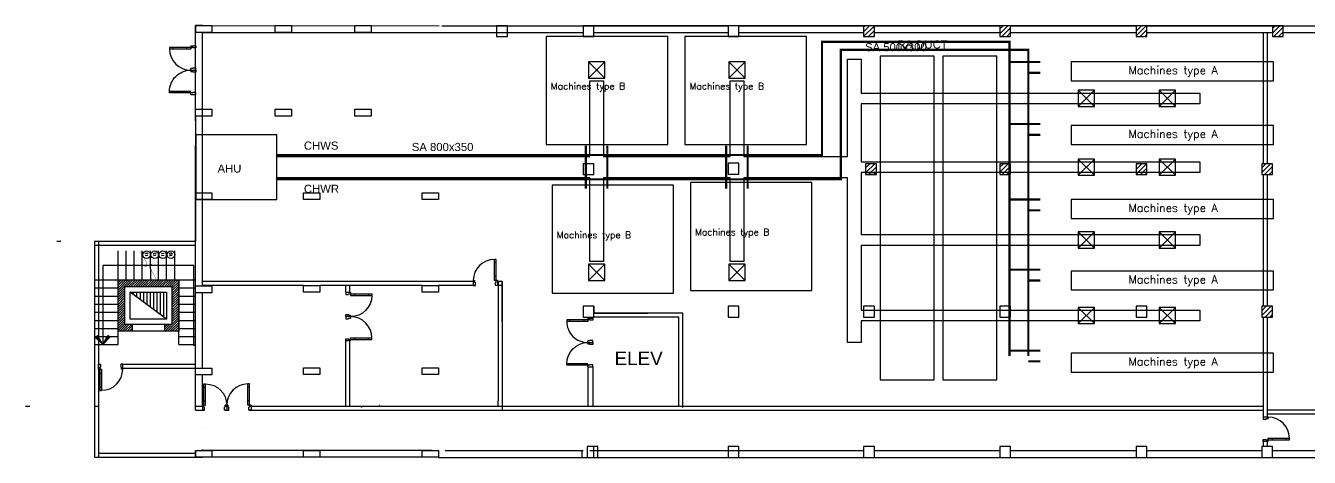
# Model space of a CAD drawing. Header units: metres. Extents: x 90.7 to 164.5, y 40.1 to 56.3.
# Drawn here: x 90.69 to 138.26, y 40.24 to 56.25 of the extents above; entities that cross this region are included whole.
import ezdxf
from ezdxf.enums import TextEntityAlignment as Align

# ---------------------------------------------------------------- set-up
doc = ezdxf.new("R2010")
doc.units = ezdxf.units.M
doc.header["$MEASUREMENT"] = 0
doc.linetypes.add('HIDDEN', pattern=[9.525, 6.35, -3.175])
for name, color, linetype in [('A- Hatch', 11, 'Continuous'), ('A-Col', 2, 'Continuous'), ('A-Elev', 45, 'Continuous'), ('A-RET-texts', 34, 'Continuous'), ('A-RET-thin', 8, 'Continuous'), ('A-STRS-IDEN', 8, 'Continuous'), ('A-SUP-texts', 140, 'Continuous'), ('A-SYMB', 3, 'Continuous'), ('A-wall', 5, 'Continuous'), ('col', 2, 'Continuous'), ('DETIALS', 1, 'Continuous'), ('Finished product', 2, 'Continuous'), ('FireEquipment', 1, 'Continuous'), ('M-AHU', 6, 'Continuous'), ('M-DIFUSER', 195, 'Continuous'), ('M-DUCT-SA', 5, 'Continuous'), ('mango', 3, 'Continuous'), ('P-CHW-TXT', 7, 'Continuous'), ('P-CHWR', 30, 'Continuous'), ('P-CHWS', 4, 'Continuous'), ('saap..joint', 230, 'Continuous'), ('txt', 3, 'Continuous')]:
    doc.layers.add(name, color=color, linetype=linetype)
doc.layers.add('A-Furn', color=21, linetype='Continuous', lineweight=35)
doc.styles.get("Standard").update_dxf_attribs({"font": 'arial.ttf'})
doc.styles.add('STEP-IDEN', font='romanc.shx', dxfattribs={"width": 0.85})
pattern_1 = [(45, (157.063856, -60.92772), (-0.044194174, 0.044194174), [])]
pattern_2 = [(270, (155.68886, 149.82228), (-0.125, -7e-14), [])]

# ---------------------------------------------------------------- blocks, each defined once
blk = doc.blocks.new('Bk-Stair_Dot')
at = {"const_width": 0.661}
blk.add_lwpolyline([(-0.33, 0, 1), (0.33, 0, 1)], format="xyb", close=True, dxfattribs=at)
blk = doc.blocks.new('Bk-Stair_Arrow')
h = blk.add_hatch(color=256)
h.paths.add_polyline_path([(-4.01, 2.32), (0, 0), (-3.16, 3.16)])
h.paths.add_polyline_path([(-4.01, -2.32), (-3.16, -3.16), (0, 0)])
for p, q in [((-3.16, 3.16), (-4.01, 2.32)), ((0, 0), (-4.01, 2.32)), ((0, 0), (-3.16, 3.16)), ((0, 0), (-4.01, -2.32)), ((-3.16, -3.16), (-4.01, -2.32)), ((0, 0), (-3.16, -3.16))]:
    blk.add_line(p, q)
blk = doc.blocks.new('Bk-Step_No')
blk.add_circle((0, 0), 1.35)
at = {"style": 'STEP-IDEN', "width": 0.85}
blk.add_attdef('23', text='', height=0.9, dxfattribs=at).set_placement((0.02, -0.43), align=Align.CENTER)
blk = doc.blocks.new('TREE')
at = {"layer": 'mango', "color": 3}
for p, q in [((-26, 11), (-26, 12)), ((-26, 12), (-25, 12)), ((-26, 12), (-25, 11)), ((-25, 9), (-26, 11)), ((-25, 12), (-23, 11)), ((-25, 11), (-23, 9)), ((-25, 10), (-24, 10)), ((-24, 7), (-25, 9)), ((-24, 10), (-24, 12)), ((-23, 9), (-24, 9)), ((-24, 6), (-24, 7)), ((-24, 7), (-23, 7)), ((-23, 4), (-24, 6)), ((-21, 6), (-24, 6)), ((-23, 11), (-22, 10)), ((-23, 11), (-23, 9)), ((-23, 7), (-21, 10)), ((-23, 9), (-23, 7)), ((-23, 7), (-21, 6)), ((-22, 2), (-23, 4)), ((-23, 3), (-19, 4)), ((-22, 10), (-21, 10)), ((-17, 3), (-22, 1)), ((-21, 1), (-22, 2)), ((-21, 10), (-19, 10)), ((-20, 10), (-21, 6)), ((-21, 6), (-20, 5)), ((-20, -1), (-21, 1)), ((-20, 5), (-19, 4)), ((-20, -1), (-15, 2)), ((-19, 10), (-18, 9)), ((-19, 4), (-18, 9)), ((-19, 4), (-17, 3)), ((-18, 9), (-17, 8)), ((-17, 8), (-15, 7)), ((-16, 8), (-17, 3)), ((-17, 3), (-16, 3)), ((-14, 2), (-17, -2)), ((-16, 3), (-14, 2)), ((-15, 7), (-14, 6)), ((-15, 2), (-15, 6)), ((-14, 6), (-12, 5)), ((-13, 5), (-14, 2)), ((-14, 2), (-12, 2)), ((-14, -2), (-12, 2)), ((-12, 5), (-11, 5)), ((-12, 2), (-12, 5)), ((-12, 2), (-10, 2)), ((-11, 5), (-9, 4)), ((-10, 2), (-11, -1)), ((-10, 4), (-10, 2)), ((-10, 2), (-8, 1)), ((-9, 4), (-8, 3)), ((-9, 1), (-9, 4)), ((-9, -1), (-9, 1)), ((-8, 3), (-7, 2)), ((-8, 2), (-7, 1)), ((-8, 1), (-7, 1)), ((-7, 1), (-8, 0)), ((-7, 2), (-6, 1)), ((-7, 1), (-5, 0)), ((-6, 0), (-6, 2)), ((-6, 1), (-5, 1)), ((-6, 0), (-6, 0)), ((-5, 8), (-4, 10)), ((-1, 4), (-5, 9)), ((-4, 6), (-5, 8)), ((-5, 1), (-3, 1)), ((-5, 1), (-5, 0)), ((-5, 0), (-3, 0)), ((-5, 0), (-5, 0)), ((-4, 15), (-3, 17)), ((0, 10), (-4, 15)), ((-4, 13), (-4, 15)), ((-4, 11), (-4, 13)), ((0, 6), (-4, 12)), ((-4, 10), (-4, 11)), ((-4, 5), (-4, 6)), ((-1, 1), (-4, 5)), ((-4, 3), (-4, 5)), ((-3, 1), (-4, 3)), ((-4, 1), (-4, 0)), ((-4, 0), (-4, -1)), ((-3, 17), (-2, 19)), ((1, 13), (-3, 18)), ((-2, 0), (-3, 1)), ((-3, 1), (-2, 0)), ((-3, 0), (-2, -1)), ((-3, 0), (-3, 0)), ((-2, 19), (0, 19)), ((1, 16), (-1, 19)), ((-1, 3), (6, 8)), ((-1, 5), (0, 6)), ((-1, 3), (-1, 5)), ((-1, 1), (5, 5)), ((-1, -2), (-1, 3)), ((-1, -1), (1, 0)), ((0, 19), (1, 21)), ((0, 11), (1, 14)), ((0, 10), (7, 14)), ((0, 9), (0, 11)), ((0, 6), (6, 11)), ((0, 8), (0, 9)), ((0, 6), (0, 8)), ((1, 2), (0, -1)), ((1, 21), (2, 22)), ((3, 18), (1, 21)), ((1, 17), (3, 19)), ((1, 16), (7, 18)), ((1, 15), (1, 17)), ((1, 13), (7, 16)), ((1, 14), (1, 15)), ((3, 2), (1, 2)), ((1, -1), (2, 2)), ((1, 0), (1, 0)), ((2, 22), (5, 22)), ((2, -1), (5, 1)), ((3, 22), (4, 20)), ((3, 19), (5, 21)), ((8, 18), (3, 18)), ((4, 4), (3, 2)), ((3, 3), (3, 0)), ((4, 20), (8, 19)), ((5, 5), (4, 4)), ((5, 22), (6, 23)), ((5, 22), (5, 21)), ((5, 21), (7, 21)), ((5, 21), (8, 20)), ((5, 6), (7, 7)), ((6, 6), (5, 5)), ((5, 4), (5, 1)), ((5, 1), (6, 1)), ((5, 1), (8, -2)), ((6, 23), (7, 23)), ((7, 12), (6, 10)), ((6, 10), (6, 8)), ((6, 8), (6, 6)), ((6, 7), (6, 2)), ((6, 1), (7, 2)), ((6, 2), (10, -1)), ((7, 23), (9, 23)), ((7, 21), (7, 23)), ((7, 21), (8, 22)), ((10, 21), (7, 21)), ((8, 20), (7, 18)), ((7, 18), (7, 16)), ((7, 16), (7, 14)), ((7, 14), (7, 13)), ((7, 13), (7, 12)), ((7, 7), (8, 8)), ((7, 2), (9, 3)), ((8, 23), (9, 22)), ((8, 22), (9, 22)), ((10, 21), (8, 20)), ((8, 8), (10, 8)), ((8, 8), (8, 3)), ((8, 3), (12, 0)), ((9, 23), (10, 24)), ((9, 22), (11, 23)), ((9, 22), (10, 21)), ((9, 3), (10, 4)), ((10, 24), (11, 23)), ((11, 22), (10, 21)), ((10, 8), (12, 9)), ((10, 8), (11, 4)), ((10, 4), (13, 5)), ((11, 23), (11, 22)), ((11, 23), (11, 23)), ((11, 4), (14, 1)), ((13, 1), (11, 0)), ((12, 9), (14, 9)), ((12, 9), (13, 5)), ((12, 5), (15, 6)), ((13, 5), (16, 2)), ((14, 1), (13, 1)), ((14, 9), (15, 10)), ((14, 10), (15, 6)), ((15, 2), (14, 1)), ((15, 10), (16, 10)), ((15, 6), (16, 6)), ((15, 6), (18, 3)), ((17, 2), (15, 2)), ((16, 10), (18, 10)), ((17, 7), (16, 10)), ((16, 6), (17, 7)), ((17, 7), (20, 8)), ((19, 5), (17, 7)), ((18, 3), (17, 2)), ((18, 10), (20, 10)), ((18, 10), (18, 8)), ((18, 8), (20, 7)), ((19, 6), (18, 4)), ((18, 4), (18, 3)), ((20, 7), (19, 6)), ((20, 10), (22, 11)), ((20, 8), (20, 10)), ((21, 9), (20, 7)), ((20, 8), (21, 9)), ((21, 8), (20, 8)), ((21, 9), (22, 11)), ((21, 11), (21, 9)), ((23, 10), (21, 9)), ((21, 9), (22, 9)), ((22, 11), (24, 11)), ((22, 11), (23, 11)), ((24, 11), (23, 10)), ((-28, -12), (-29, -13)), ((-29, -13), (-27, -14)), ((-28, -13), (-29, -13)), ((-27, -11), (-28, -12)), ((-26, -12), (-28, -13)), ((-25, -9), (-27, -11)), ((-27, -12), (-26, -12)), ((-26, -12), (-27, -14)), ((-27, -14), (-25, -14)), ((-24, -11), (-26, -10)), ((-25, -11), (-26, -12)), ((-24, -8), (-25, -9)), ((-25, -9), (-23, -10)), ((-21, -10), (-25, -11)), ((-25, -13), (-24, -11)), ((-25, -14), (-23, -14)), ((-23, -7), (-24, -8)), ((-21, -6), (-23, -7)), ((-21, -10), (-23, -8)), ((-23, -10), (-23, -13)), ((-23, -14), (-22, -13)), ((-22, -13), (-19, -13)), ((-20, -6), (-21, -6)), ((-21, -6), (-18, -8)), ((-20, -9), (-21, -10)), ((-21, -13), (-21, -10)), ((-18, -2), (-20, -1)), ((-18, -5), (-20, -6)), ((-18, -8), (-20, -9)), ((-16, -7), (-19, -5)), ((-19, -13), (-17, -13)), ((-18, -24), (-19, -25)), ((-19, -25), (-17, -26)), ((-18, -25), (-19, -26)), ((-17, -2), (-18, -2)), ((-17, -4), (-18, -5)), ((-17, -7), (-18, -8)), ((-18, -8), (-18, -13)), ((-16, -23), (-18, -24)), ((-17, -24), (-18, -25)), ((-17, -24), (-18, -24)), ((-14, -2), (-17, -2)), ((-16, -3), (-17, -4)), ((-17, -4), (-14, -7)), ((-16, -7), (-17, -7)), ((-17, -13), (-14, -12)), ((-16, -23), (-17, -24)), ((-17, -23), (-15, -23)), ((-17, -26), (-14, -24)), ((-17, -24), (-17, -26)), ((-14, -2), (-16, -3)), ((-16, -13), (-16, -7)), ((-14, -7), (-16, -7)), ((-13, -21), (-16, -23)), ((-15, -22), (-16, -23)), ((-14, -22), (-16, -22)), ((-11, -6), (-15, -2)), ((-14, -19), (-15, -20)), ((-15, -20), (-15, -22)), ((-15, -21), (-13, -21)), ((-15, -23), (-15, -25)), ((-13, -1), (-14, -2)), ((-12, -6), (-14, -7)), ((-14, -7), (-14, -13)), ((-14, -12), (-13, -12)), ((-13, -18), (-14, -19)), ((-14, -19), (-12, -19)), ((-14, -24), (-14, -22)), ((-14, -24), (-12, -24)), ((-12, -1), (-13, -1)), ((-13, -1), (-8, -5)), ((-13, -12), (-11, -11)), ((-12, -15), (-13, -16)), ((-13, -16), (-8, -15)), ((-13, -16), (-13, -18)), ((-13, -17), (-10, -17)), ((-12, -20), (-13, -21)), ((-13, -21), (-12, -24)), ((-10, -1), (-12, -1)), ((-12, -12), (-11, -6)), ((-11, -6), (-12, -6)), ((-11, -11), (-12, -13)), ((-12, -13), (-12, -15)), ((-12, -13), (-7, -13)), ((-11, -18), (-12, -20)), ((-12, -19), (-10, -22)), ((-12, -24), (-11, -23)), ((-9, -5), (-11, -6)), ((-11, -11), (-10, -11)), ((-11, -12), (-5, -11)), ((-10, -17), (-11, -18)), ((-11, -23), (-9, -22)), ((-7, 0), (-10, -1)), ((-10, -11), (-8, -11)), ((-9, -16), (-10, -17)), ((-10, -17), (-9, -20)), ((-6, -4), (-9, 0)), ((-8, -5), (-9, -11)), ((-8, -5), (-9, -5)), ((-8, -15), (-9, -16)), ((-9, -22), (-8, -20)), ((-7, -4), (-8, -5)), ((-8, -11), (-6, -11)), ((-7, -13), (-8, -15)), ((-8, -15), (-7, -18)), ((-8, -20), (-7, -18)), ((-5, -1), (-7, 0)), ((-5, -4), (-7, -4)), ((-5, -12), (-7, -13)), ((-7, -13), (-5, -17)), ((-7, -18), (-6, -17)), ((-6, -10), (-6, -4)), ((-6, -11), (-5, -10)), ((-6, -17), (-3, -15)), ((-4, -1), (-5, -1)), ((-5, -1), (-3, -3)), ((-4, -3), (-5, -4)), ((-5, -10), (-4, -9)), ((-5, -10), (-5, -12)), ((-5, -11), (-3, -15)), ((-3, -1), (-4, -1)), ((-2, -3), (-4, -3)), ((-4, -9), (-3, -8)), ((-2, -11), (-4, -9)), ((-3, 0), (-3, -1)), ((-2, 0), (-3, -1)), ((-1, -1), (-3, -1)), ((-3, -3), (-3, -8)), ((-3, -8), (-2, -7)), ((-3, -14), (-2, -11)), ((-3, -15), (-3, -14)), ((-2, 0), (-1, -1)), ((-1, -2), (-2, -1)), ((-1, -2), (-2, -3)), ((-2, -7), (-1, -5)), ((-2, -13), (1, -8)), ((-1, -9), (-2, -8)), ((-2, -11), (-1, -10)), ((2, -11), (-2, -16)), ((-2, -12), (-2, -14)), ((-2, -14), (-2, -16)), ((-2, -16), (-1, -17)), ((-1, -1), (-1, -3)), ((-1, -3), (0, -1)), ((-1, -2), (-1, -3)), ((-1, -6), (-1, -2)), ((-1, -3), (0, -5)), ((-1, -4), (-1, -3)), ((-1, -5), (-1, -4)), ((-1, -6), (-1, -6)), ((0, -7), (-1, -6)), ((-1, -9), (0, -7)), ((-1, -10), (-1, -9)), ((-1, -18), (3, -14)), ((-1, -17), (-1, -20)), ((-1, -20), (0, -21)), ((0, -1), (1, 0)), ((0, -2), (1, -1)), ((0, -3), (0, -2)), ((2, -3), (0, -3)), ((0, -5), (0, -3)), ((0, -5), (1, -6)), ((0, -5), (0, -7)), ((5, -9), (0, -6)), ((0, -6), (0, -7)), ((0, -7), (1, -8)), ((4, -16), (0, -21)), ((0, -21), (1, -23)), ((1, -1), (2, -1)), ((4, -3), (1, -1)), ((1, -6), (1, -3)), ((1, -6), (3, -7)), ((1, -8), (1, -10)), ((1, -8), (7, -12)), ((1, -10), (2, -12)), ((1, -23), (5, -19)), ((1, -23), (2, -24)), ((3, -3), (2, -3)), ((9, -15), (2, -11)), ((2, -12), (3, -14)), ((2, -24), (3, -25)), ((3, 0), (6, -2)), ((4, -3), (3, -3)), ((4, -7), (3, -3)), ((3, -7), (5, -7)), ((3, -14), (3, -16)), ((3, -14), (9, -17)), ((3, -16), (4, -17)), ((3, -25), (5, -22)), ((3, -25), (5, -25)), ((8, -2), (4, -3)), ((4, -3), (5, -3)), ((8, -19), (4, -16)), ((4, -17), (5, -19)), ((7, -2), (5, -3)), ((5, -3), (6, -4)), ((5, -3), (6, -8)), ((5, -7), (6, -8)), ((5, -8), (5, -7)), ((5, -9), (5, -8)), ((7, -11), (5, -9)), ((5, -19), (5, -20)), ((5, -19), (8, -21)), ((5, -20), (5, -22)), ((5, -22), (6, -24)), ((5, -22), (8, -24)), ((6, -24), (5, -25)), ((5, -25), (6, -26)), ((6, -4), (8, -4)), ((6, -8), (8, -9)), ((6, -24), (6, -25)), ((8, -25), (6, -24)), ((6, -25), (7, -27)), ((6, -26), (6, -28)), ((6, -28), (7, -26)), ((6, -28), (6, -29)), ((6, -29), (7, -31)), ((7, -4), (9, -1)), ((8, -9), (7, -4)), ((9, -14), (7, -11)), ((7, -27), (8, -25)), ((7, -26), (7, -27)), ((7, -28), (7, -27)), ((7, -27), (7, -28)), ((7, -30), (7, -28)), ((7, -28), (7, -30)), ((7, -31), (7, -30)), ((10, -1), (8, -2)), ((8, -4), (9, -5)), ((8, -9), (9, -9)), ((8, -20), (9, -18)), ((8, -22), (8, -20)), ((8, -24), (8, -22)), ((8, -25), (8, -24)), ((12, -1), (9, -5)), ((9, -5), (10, -9)), ((9, -5), (11, -5)), ((9, -9), (13, -9)), ((9, -15), (9, -14)), ((9, -16), (9, -15)), ((9, -18), (9, -16)), ((11, 0), (10, -1)), ((13, -1), (11, -1)), ((11, -5), (13, -5)), ((12, -5), (14, -2)), ((13, -9), (12, -5)), ((14, -2), (13, -1)), ((13, -5), (14, -6)), ((13, -9), (15, -9)), ((15, -2), (14, -2)), ((16, -3), (14, -6)), ((14, -6), (15, -9)), ((14, -6), (17, -6)), ((17, -3), (15, -2)), ((15, -9), (18, -10)), ((16, -6), (18, -4)), ((17, -9), (16, -6)), ((18, -4), (17, -3)), ((17, -6), (20, -7)), ((20, -4), (18, -4)), ((20, -4), (18, -7)), ((18, -7), (20, -10)), ((18, -10), (20, -10)), ((23, -4), (20, -4)), ((20, -7), (22, -4)), ((21, -9), (20, -7)), ((20, -7), (23, -7)), ((20, -10), (21, -9)), ((21, -9), (23, -9)), ((24, -5), (22, -7)), ((22, -7), (23, -9)), ((25, -5), (23, -4)), ((23, -7), (24, -7)), ((23, -9), (24, -9)), ((24, -7), (25, -5)), ((24, -7), (25, -7)), ((24, -8), (24, -7)), ((24, -9), (25, -8)), ((26, -6), (25, -5)), ((25, -7), (26, -7)), ((25, -8), (27, -8)), ((27, -8), (26, -6))]:
    blk.add_line(p, q, dxfattribs=at)
blk = doc.blocks.new('u')
at = {"layer": 'col'}
for p, q in [((931.917, 210.064), (932.517, 210.064)), ((931.917, 209.814), (931.917, 210.064)), ((932.517, 209.814), (931.917, 209.814)), ((932.517, 210.064), (932.517, 209.814))]:
    blk.add_line(p, q, dxfattribs=at)
blk = doc.blocks.new('h')
for p, q in [((837.287, 201.764), (837.287, 202.55)), ((837.346, 202.55), (837.287, 202.55)), ((837.346, 202.429), (837.287, 202.429)), ((837.346, 201.764), (837.346, 202.55)), ((836.502, 201.764), (836.502, 201.58)), ((836.502, 201.764), (836.56, 201.764)), ((836.56, 201.688), (836.56, 201.764)), ((837.346, 201.918), (837.287, 201.918)), ((837.346, 201.764), (837.287, 201.764)), ((837.346, 201.688), (837.346, 201.764)), ((837.404, 201.764), (837.346, 201.764)), ((837.404, 201.764), (837.404, 201.58)), ((836.502, 201.58), (836.579, 201.58)), ((836.56, 201.688), (836.579, 201.688)), ((836.579, 201.58), (836.579, 201.688)), ((837.327, 201.58), (837.327, 201.688)), ((837.346, 201.688), (837.327, 201.688)), ((837.404, 201.58), (837.327, 201.58))]:
    blk.add_line(p, q)
blk.add_arc((837.287, 201.764), 0.785, 90, 180)
blk = doc.blocks.new('jl')
at = {"xscale": -1}
blk.add_blockref('h', (1673.004, 0), dxfattribs=at)
blk.add_blockref('h', (0, 0))
blk = doc.blocks.new('machine1')
at = {"layer": 'DETIALS'}
for p, q in [((809.609, 214.88), (808.909, 214.88)), ((808.909, 214.88), (808.909, 207.38)), ((809.609, 207.38), (809.609, 214.88)), ((808.909, 207.38), (809.609, 207.38))]:
    blk.add_line(p, q, dxfattribs=at)
blk = doc.blocks.new('machine2')
at = {"layer": 'DETIALS'}
for p, q in [((751.93, 188.453), (747.93, 188.453)), ((747.93, 188.453), (747.93, 183.953)), ((751.93, 183.953), (751.93, 188.453)), ((747.93, 183.953), (751.93, 183.953))]:
    blk.add_line(p, q, dxfattribs=at)

msp = doc.modelspace()

# ---------------------------------------------------------------- hatches: boundary and pattern name
at = {"layer": 'A- Hatch'}
h = msp.add_hatch(dxfattribs=at)
h.set_pattern_fill('ANSI31', color=256, scale=0.5, angle=-6.5806, style=0)
h.set_pattern_definition(pattern_1)
h.paths.add_polyline_path([(96.362, 46.822), (94.112, 46.822), (94.112, 44.922), (94.637, 44.922), (94.637, 45.172), (94.362, 45.172), (94.362, 46.572), (96.112, 46.572), (96.112, 45.172), (95.837, 45.172), (95.837, 44.922), (96.362, 44.922)])
h = msp.add_hatch(dxfattribs=at)
h.set_pattern_fill('ANSI31', color=256, scale=0.5, angle=-6.5806, style=0)
h.set_pattern_definition(pattern_1)
h.paths.add_polyline_path([(96.362, 46.822), (94.112, 46.822), (94.112, 44.922), (94.637, 44.922), (94.637, 45.172), (94.362, 45.172), (94.362, 46.572), (96.112, 46.572), (96.112, 45.172), (95.837, 45.172), (95.837, 44.922), (96.362, 44.922)])
at = {"layer": 'A-Elev'}
h = msp.add_hatch(dxfattribs=at)
h.set_pattern_fill('ANSI31', color=256, angle=38.4194, style=0)
h.set_pattern_definition(pattern_2)
h.paths.add_polyline_path([(95.912, 45.372), (94.562, 46.372), (95.912, 46.372)])
h = msp.add_hatch(dxfattribs=at)
h.set_pattern_fill('ANSI31', color=256, angle=38.4194, style=0)
h.set_pattern_definition(pattern_2)
h.paths.add_polyline_path([(95.912, 45.372), (94.562, 46.372), (95.912, 46.372)])
at = {"layer": 'A-wall'}
h = msp.add_hatch(dxfattribs=at)
h.set_pattern_fill('ANSI31', color=6)
h.set_pattern_definition([(45, (12340.24135, -5802.48976), (-0.0883883476, 0.0883883476), [])])
h.paths.add_polyline_path([(122.145, 56.244), (121.745, 56.244), (121.745, 55.844), (122.145, 55.844)])
h.paths.add_polyline_path([(127.195, 56.244), (126.795, 56.244), (126.795, 56.178), (126.797, 56.178), (126.797, 55.994), (126.795, 55.844), (127.195, 55.844)])
h.paths.add_polyline_path([(132.245, 56.244), (131.845, 56.244), (131.845, 55.844), (132.245, 55.844)])
h.paths.add_polyline_path([(137.295, 56.244), (136.895, 56.244), (136.895, 55.844), (137.295, 55.844)])
h.paths.add_polyline_path([(142.5, 56.244), (142.1, 56.244), (142.1, 55.844), (142.5, 55.844), (142.5, 55.994)])
h.paths.add_polyline_path([(147.395, 56.244), (146.995, 56.244), (146.995, 55.844), (147.395, 55.844)])
h.paths.add_polyline_path([(152.25, 56.244), (151.85, 56.244), (151.85, 55.844), (152.25, 55.844)])
h.paths.add_polyline_path([(152.25, 51.129), (151.85, 51.129), (151.85, 50.729), (152.25, 50.729)])
h.paths.add_polyline_path([(147.395, 51.129), (146.995, 51.129), (146.995, 50.729), (147.395, 50.729)])
h.paths.add_polyline_path([(142.5, 51.129), (142.1, 51.129), (142.1, 50.729), (142.5, 50.729)])
h.paths.add_polyline_path([(136.902, 51.129), (136.502, 51.129), (136.502, 50.729), (136.902, 50.729)])
h.paths.add_polyline_path([(132.245, 51.129), (131.845, 51.129), (131.845, 50.729), (132.245, 50.729)])
h.paths.add_polyline_path([(136.902, 45.844), (136.502, 45.844), (136.502, 45.444), (136.902, 45.444)])
h.paths.add_polyline_path([(142.5, 45.844), (142.1, 45.844), (142.1, 45.444), (142.5, 45.444)])
h.paths.add_polyline_path([(147.395, 45.844), (146.995, 45.844), (146.995, 45.444), (147.395, 45.444)])
h.paths.add_polyline_path([(152.25, 45.844), (151.85, 45.844), (151.85, 45.444), (152.25, 45.444)])
h.paths.add_polyline_path([(152.25, 40.644), (151.85, 40.644), (151.85, 40.244), (152.25, 40.244)])
h.paths.add_polyline_path([(147.03, 40.644), (146.63, 40.644), (146.63, 40.244), (147.03, 40.244)])
h.paths.add_polyline_path([(142.5, 40.644), (142.1, 40.644), (142.1, 40.244), (142.5, 40.244)])
h.paths.add_polyline_path([(122.22, 51.129), (121.82, 51.129), (121.82, 50.729), (122.22, 50.729)])
h.paths.add_polyline_path([(127.195, 51.129), (126.795, 51.129), (126.795, 50.729), (127.195, 50.729)])

# ---------------------------------------------------------------- linework, layer by layer
at = {"layer": 'A-Col'}
for p, q in [((94.637, 45.172), (94.637, 44.922)), ((94.637, 45.172), (94.637, 44.922)), ((95.837, 45.172), (95.837, 44.922)), ((95.837, 45.172), (95.837, 44.922))]:
    msp.add_line(p, q, dxfattribs=at)
for points in [[(108.145, 55.844), (108.545, 55.844), (108.545, 56.244), (108.145, 56.244)], [(111.35, 55.844), (111.75, 55.844), (111.75, 56.244), (111.35, 56.244)], [(111.35, 55.844), (111.75, 55.844), (111.75, 56.244), (111.35, 56.244)], [(116.72, 55.844), (117.12, 55.844), (117.12, 56.244), (116.72, 56.244)], [(116.72, 55.844), (117.12, 55.844), (117.12, 56.244), (116.72, 56.244)], [(121.745, 55.844), (122.145, 55.844), (122.145, 56.244), (121.745, 56.244)], [(121.745, 55.844), (122.145, 55.844), (122.145, 56.244), (121.745, 56.244)], [(126.795, 55.844), (127.195, 55.844), (127.195, 56.244), (126.795, 56.244)], [(126.795, 55.844), (127.195, 55.844), (127.195, 56.244), (126.795, 56.244)], [(131.845, 55.844), (132.245, 55.844), (132.245, 56.244), (131.845, 56.244)], [(131.845, 55.844), (132.245, 55.844), (132.245, 56.244), (131.845, 56.244)], [(136.895, 55.844), (137.295, 55.844), (137.295, 56.244), (136.895, 56.244)], [(136.895, 55.844), (137.295, 55.844), (137.295, 56.244), (136.895, 56.244)], [(111.35, 50.729), (111.75, 50.729), (111.75, 51.129), (111.35, 51.129)], [(111.35, 50.729), (111.75, 50.729), (111.75, 51.129), (111.35, 51.129)], [(111.35, 50.729), (111.75, 50.729), (111.75, 51.129), (111.35, 51.129)], [(116.72, 50.744), (117.12, 50.744), (117.12, 51.144), (116.72, 51.144)], [(121.82, 50.729), (122.22, 50.729), (122.22, 51.129), (121.82, 51.129)], [(126.795, 50.729), (127.195, 50.729), (127.195, 51.129), (126.795, 51.129)], [(126.795, 50.729), (127.195, 50.729), (127.195, 51.129), (126.795, 51.129)], [(126.795, 50.729), (127.195, 50.729), (127.195, 51.129), (126.795, 51.129)], [(131.845, 50.729), (132.245, 50.729), (132.245, 51.129), (131.845, 51.129)], [(131.845, 50.729), (132.245, 50.729), (132.245, 51.129), (131.845, 51.129)], [(136.502, 50.729), (136.902, 50.729), (136.902, 51.129), (136.502, 51.129)], [(136.502, 50.729), (136.902, 50.729), (136.902, 51.129), (136.502, 51.129)], [(96.362, 44.922), (94.112, 44.922), (94.112, 46.822), (96.362, 46.822)], [(96.362, 44.922), (94.112, 44.922), (94.112, 46.822), (96.362, 46.822)], [(96.112, 45.172), (94.362, 45.172), (94.362, 46.572), (96.112, 46.572)], [(96.112, 45.172), (94.362, 45.172), (94.362, 46.572), (96.112, 46.572)], [(111.35, 45.444), (111.75, 45.444), (111.75, 45.844), (111.35, 45.844)], [(111.35, 45.444), (111.75, 45.444), (111.75, 45.844), (111.35, 45.844)], [(116.72, 45.444), (117.12, 45.444), (117.12, 45.844), (116.72, 45.844)], [(116.72, 45.444), (117.12, 45.444), (117.12, 45.844), (116.72, 45.844)], [(121.745, 45.444), (122.145, 45.444), (122.145, 45.844), (121.745, 45.844)], [(121.745, 45.444), (122.145, 45.444), (122.145, 45.844), (121.745, 45.844)], [(126.795, 45.444), (127.195, 45.444), (127.195, 45.844), (126.795, 45.844)], [(126.795, 45.444), (127.195, 45.444), (127.195, 45.844), (126.795, 45.844)], [(131.845, 45.444), (132.245, 45.444), (132.245, 45.844), (131.845, 45.844)], [(131.845, 45.444), (132.245, 45.444), (132.245, 45.844), (131.845, 45.844)], [(136.502, 45.444), (136.902, 45.444), (136.902, 45.844), (136.502, 45.844)], [(136.502, 45.444), (136.902, 45.444), (136.902, 45.844), (136.502, 45.844)], [(111.5, 40.244), (111.9, 40.244), (111.9, 40.644), (111.5, 40.644)], [(116.72, 40.244), (117.12, 40.244), (117.12, 40.644), (116.72, 40.644)], [(121.745, 40.244), (122.145, 40.244), (122.145, 40.644), (121.745, 40.644)], [(121.745, 40.244), (122.145, 40.244), (122.145, 40.644), (121.745, 40.644)], [(126.795, 40.244), (127.195, 40.244), (127.195, 40.644), (126.795, 40.644)], [(126.795, 40.244), (127.195, 40.244), (127.195, 40.644), (126.795, 40.644)], [(131.845, 40.244), (132.245, 40.244), (132.245, 40.644), (131.845, 40.644)], [(131.845, 40.244), (132.245, 40.244), (132.245, 40.644), (131.845, 40.644)], [(136.502, 40.244), (136.902, 40.244), (136.902, 40.644), (136.502, 40.644)], [(136.502, 40.244), (136.902, 40.244), (136.902, 40.644), (136.502, 40.644)]]:
    msp.add_lwpolyline(points, close=True, dxfattribs=at)
at = {"layer": 'A-Elev'}
for p, q in [((100.539, 52.897), (100.339, 52.897)), ((95.312, 47.237), (95.312, 47.897)), ((95.312, 47.237), (95.312, 47.897)), ((95.612, 46.822), (95.612, 47.897)), ((95.612, 46.822), (95.612, 47.897)), ((95.912, 46.822), (95.912, 47.897)), ((95.912, 46.822), (95.912, 47.897)), ((96.212, 46.822), (96.212, 47.897)), ((96.212, 46.822), (96.212, 47.897)), ((94.112, 44.422), (94.112, 46.822)), ((94.112, 44.422), (94.112, 46.822)), ((96.362, 44.422), (96.362, 46.822)), ((96.362, 46.822), (96.989, 46.822)), ((96.362, 44.422), (96.362, 46.822)), ((96.362, 46.822), (96.989, 46.822)), ((95.912, 45.372), (94.562, 46.372)), ((95.912, 45.372), (94.562, 46.372)), ((96.362, 46.522), (96.989, 46.522)), ((96.362, 46.522), (96.989, 46.522)), ((96.362, 46.222), (96.989, 46.222)), ((96.362, 46.222), (96.989, 46.222)), ((96.362, 45.922), (96.989, 45.922)), ((96.362, 45.922), (96.989, 45.922)), ((96.362, 45.622), (96.989, 45.622)), ((96.362, 45.622), (96.989, 45.622)), ((96.362, 45.322), (96.989, 45.322)), ((96.362, 45.322), (96.989, 45.322)), ((96.362, 45.022), (96.989, 45.022)), ((96.362, 45.022), (96.989, 45.022)), ((96.362, 44.722), (96.989, 44.722)), ((96.362, 44.722), (96.989, 44.722)), ((96.362, 44.422), (96.989, 44.422)), ((96.362, 44.422), (96.989, 44.422))]:
    msp.add_line(p, q, dxfattribs=at)
at = {"layer": 'A-Elev', "linetype": 'HIDDEN', "ltscale": 0.25}
for p, q in [((94.112, 46.822), (94.112, 47.897)), ((94.112, 46.822), (94.112, 47.897)), ((94.412, 46.822), (94.412, 47.897)), ((94.412, 46.822), (94.412, 47.897)), ((94.712, 46.822), (94.712, 47.897)), ((94.712, 46.822), (94.712, 47.897)), ((95.012, 46.822), (95.012, 47.897)), ((95.012, 46.822), (95.012, 47.897)), ((95.312, 47.237), (95.312, 46.822)), ((95.312, 47.237), (95.312, 46.822)), ((93.235, 46.822), (95.362, 46.822)), ((93.235, 46.822), (95.362, 46.822)), ((93.235, 46.522), (94.112, 46.522)), ((93.235, 46.522), (94.112, 46.522)), ((93.235, 46.222), (94.112, 46.222)), ((93.235, 46.222), (94.112, 46.222)), ((93.235, 45.922), (94.112, 45.922)), ((93.235, 45.922), (94.112, 45.922)), ((93.235, 45.622), (94.112, 45.622)), ((93.235, 45.622), (94.112, 45.622)), ((93.235, 45.322), (94.112, 45.322)), ((93.235, 45.322), (94.112, 45.322)), ((93.235, 45.022), (94.112, 45.022)), ((93.235, 45.022), (94.112, 45.022)), ((93.235, 44.722), (94.112, 44.722)), ((93.235, 44.722), (94.112, 44.722)), ((93.235, 44.422), (94.112, 44.422)), ((93.235, 44.422), (94.112, 44.422))]:
    msp.add_line(p, q, dxfattribs=at)
at = {"layer": 'A-Elev'}
msp.add_lwpolyline([(95.912, 45.372), (94.562, 45.372), (94.562, 46.372), (95.912, 46.372)], close=True, dxfattribs=at)
msp.add_lwpolyline([(95.912, 45.372), (94.562, 45.372), (94.562, 46.372), (95.912, 46.372)], close=True, dxfattribs=at)
at = {"layer": 'A-Furn'}
msp.add_line((121.82, 50.729), (122.22, 50.729), dxfattribs=at)
at = {"layer": 'A-RET-thin', "color": 1}
for points in [[(122.361, 55.121), (122.361, 43.121), (124.361, 43.121), (124.361, 55.121)], [(124.683, 55.121), (124.683, 43.121), (126.683, 43.121), (126.683, 55.121)]]:
    msp.add_lwpolyline(points, close=True, dxfattribs=at)
at = {"layer": 'A-SYMB'}
for p, q in [((96.924, 47.36), (93.549, 47.36)), ((93.549, 47.36), (93.549, 44.422)), ((96.924, 47.36), (93.549, 47.36)), ((93.549, 47.36), (93.549, 44.422)), ((96.924, 44.406), (96.924, 47.36)), ((96.924, 44.406), (96.924, 47.36))]:
    msp.add_line(p, q, dxfattribs=at)
at = {"layer": 'A-SYMB', "const_width": 0.01}
msp.add_lwpolyline([(95.547, 46.822), (95.274, 47.304), (95.375, 47.416), (95.099, 47.303), (95.187, 47.45), (94.918, 47.897)], dxfattribs=at)
msp.add_lwpolyline([(95.547, 46.822), (95.274, 47.304), (95.375, 47.416), (95.099, 47.303), (95.187, 47.45), (94.918, 47.897)], dxfattribs=at)
at = {"layer": 'A-wall'}
for p, q in [((97.239, 56.247), (96.989, 56.247)), ((96.989, 56.247), (96.989, 55.997)), ((97.589, 56.247), (106.02, 56.244)), ((111.75, 56.244), (116.72, 56.244)), ((117.12, 56.244), (121.745, 56.244)), ((127.195, 56.244), (131.845, 56.244)), ((132.245, 56.244), (144.33, 56.244)), ((96.989, 52.718), (96.989, 55.997)), ((97.239, 52.897), (97.239, 55.997)), ((97.239, 55.997), (105.739, 55.997)), ((105.739, 55.994), (111.35, 55.994)), ((111.75, 55.994), (116.72, 55.994)), ((112.57, 55.994), (116.72, 55.994)), ((117.12, 55.994), (121.745, 55.994)), ((117.12, 55.994), (121.745, 55.994)), ((122.145, 55.994), (126.795, 55.994)), ((127.195, 55.994), (131.845, 55.994)), ((127.195, 55.994), (131.845, 55.994)), ((132.245, 55.994), (136.895, 55.994)), ((136.557, 55.971), (136.557, 51.129)), ((136.707, 55.971), (136.707, 51.129)), ((137.295, 55.994), (142.1, 55.994)), ((137.295, 55.994), (142.1, 55.994)), ((96.989, 52.897), (96.989, 52.718)), ((96.989, 52.868), (96.989, 48.247)), ((97.239, 48.02), (97.239, 53.147)), ((96.989, 47.981), (96.989, 51.819)), ((136.557, 50.729), (136.557, 45.844)), ((136.707, 50.729), (136.707, 45.844)), ((91.989, 48.247), (91.839, 48.247)), ((96.989, 48.247), (93.235, 48.247)), ((93.235, 48.247), (93.235, 40.247)), ((96.989, 48.097), (93.235, 48.097)), ((93.385, 48.247), (93.385, 40.397)), ((96.989, 41.997), (96.989, 48.097)), ((97.239, 46.597), (97.239, 48.013)), ((107.278, 46.763), (97.239, 46.763)), ((108.349, 46.763), (108.18, 46.763)), ((108.2, 46.763), (108.2, 42.344)), ((108.349, 46.763), (108.353, 42.147)), ((108.351, 45.293), (108.351, 46.763)), ((100.989, 46.613), (97.239, 46.613)), ((97.239, 43.547), (97.239, 46.347)), ((101.289, 46.614), (101.289, 46.613)), ((101.439, 46.614), (101.439, 46.613)), ((101.439, 46.364), (101.439, 46.361)), ((105.389, 46.613), (101.589, 46.613)), ((102.55, 46.361), (102.55, 46.613)), ((102.7, 46.361), (102.7, 46.613)), ((107.355, 46.613), (105.989, 46.613)), ((108.35, 46.613), (108.103, 46.613)), ((111.75, 45.844), (111.75, 45.594)), ((115.05, 45.594), (111.75, 45.594)), ((111.75, 45.594), (113.75, 45.594)), ((114.9, 45.444), (111.75, 45.444)), ((114.9, 42.147), (114.9, 45.444)), ((115.05, 42.093), (115.05, 45.594)), ((136.557, 45.444), (136.557, 41.66)), ((136.707, 45.444), (136.707, 41.678)), ((108.351, 45.143), (108.351, 44.654)), ((102.55, 42.147), (102.55, 44.634)), ((102.7, 42.147), (102.7, 44.616)), ((93.385, 43.697), (93.461, 43.697)), ((93.385, 43.547), (93.443, 43.547)), ((94.21, 43.697), (96.989, 43.697)), ((94.228, 43.547), (96.989, 43.547)), ((97.239, 42.147), (97.239, 43.297)), ((111.527, 43.597), (111.527, 42.147)), ((111.711, 43.597), (111.711, 42.147)), ((108.351, 42.966), (108.351, 41.993)), ((108.2, 42.147), (108.2, 42.344)), ((90.689, 42.147), (90.839, 42.147)), ((93.235, 42.147), (93.385, 42.147)), ((96.989, 42.147), (97.298, 42.147)), ((96.989, 41.997), (97.316, 41.997)), ((97.298, 42.147), (97.239, 42.147)), ((98.065, 41.997), (98.218, 41.997)), ((98.083, 42.147), (98.2, 42.147)), ((98.967, 41.997), (108.353, 41.997)), ((98.985, 42.147), (108.2, 42.147)), ((98.985, 42.147), (108.353, 42.147)), ((108.351, 41.993), (115.55, 41.997)), ((108.353, 42.147), (136.557, 42.147)), ((113.82, 41.997), (136.557, 41.997)), ((143.713, 41.997), (136.707, 41.997)), ((143.732, 41.847), (136.707, 41.847)), ((97.239, 41.32), (97.239, 41.325)), ((96.989, 40.497), (96.989, 40.247)), ((97.239, 40.497), (97.239, 40.537)), ((105.739, 40.497), (97.239, 40.497)), ((105.739, 40.497), (105.739, 40.496)), ((105.989, 40.496), (105.989, 40.244)), ((106.239, 40.494), (111.35, 40.494)), ((111.6, 40.494), (115.78, 40.494)), ((111.75, 40.494), (115.78, 40.494)), ((115.78, 40.494), (121.745, 40.494)), ((119.433, 40.494), (121.745, 40.494)), ((122.145, 40.494), (126.795, 40.494)), ((122.145, 40.494), (126.795, 40.494)), ((127.195, 40.494), (131.845, 40.494)), ((127.195, 40.494), (131.845, 40.494)), ((132.245, 40.494), (136.502, 40.494)), ((132.245, 40.494), (136.502, 40.494)), ((136.557, 40.911), (136.557, 40.644)), ((136.707, 40.892), (136.707, 40.644)), ((136.902, 40.494), (142.1, 40.494)), ((136.902, 40.494), (136.902, 40.494)), ((136.902, 40.244), (136.902, 40.494)), ((136.902, 40.494), (142.1, 40.494)), ((136.902, 40.494), (136.902, 40.494)), ((136.902, 40.244), (136.902, 40.494)), ((93.235, 40.357), (93.235, 40.247)), ((93.235, 40.247), (93.385, 40.247)), ((93.385, 40.397), (93.385, 40.247)), ((93.385, 40.397), (96.989, 40.397)), ((93.385, 40.247), (96.989, 40.247)), ((96.989, 40.247), (97.239, 40.247)), ((105.739, 40.247), (97.239, 40.247)), ((111.35, 40.244), (115.78, 40.244)), ((136.902, 40.244), (142.1, 40.244)), ((136.902, 40.244), (142.1, 40.244))]:
    msp.add_line(p, q, dxfattribs=at)
at = {"layer": 'A-wall', "color": 5}
for p, q in [((122.145, 56.244), (126.795, 56.244)), ((105.989, 40.244), (115.78, 40.244)), ((115.78, 40.244), (136.502, 40.244))]:
    msp.add_line(p, q, dxfattribs=at)
at = {"layer": 'Finished product', "color": 5}
for p, q in [((136.895, 56.244), (111.5, 56.244)), ((111.301, 40.244), (136.96, 40.244)), ((111.5, 40.244), (136.895, 40.244))]:
    msp.add_line(p, q, dxfattribs=at)
at = {"layer": 'Finished product'}
for p, q in [((111.301, 40.494), (111.301, 40.244)), ((111.5, 40.644), (111.5, 40.244))]:
    msp.add_line(p, q, dxfattribs=at)
at = {"layer": 'FireEquipment', "color": 5}
for p, q in [((111.741, 56.229), (106.114, 56.229)), ((105.989, 40.244), (111.75, 40.244))]:
    msp.add_line(p, q, dxfattribs=at)
at = {"layer": 'FireEquipment'}
for p, q in [((111.741, 40.414), (111.741, 40.644)), ((111.75, 40.244), (111.75, 40.644))]:
    msp.add_line(p, q, dxfattribs=at)
at = {"layer": 'M-AHU'}
msp.add_lwpolyline([(100, 49.8), (100, 52.2), (97, 52.2), (97, 49.8), (100, 49.8)], close=True, dxfattribs=at)
at = {"layer": 'M-DIFUSER'}
for p, q in [((111.55, 54.3), (112.15, 54.9)), ((111.55, 54.9), (112.15, 54.3)), ((116.75, 54.3), (117.35, 54.9)), ((116.75, 54.9), (117.35, 54.3)), ((129.7, 53.25), (130.3, 53.85)), ((129.7, 53.85), (130.3, 53.25)), ((132.7, 53.25), (133.3, 53.85)), ((132.7, 53.85), (133.3, 53.25)), ((129.7, 50.7), (130.3, 51.3)), ((129.7, 51.3), (130.3, 50.7)), ((132.7, 50.7), (133.3, 51.3)), ((132.7, 51.3), (133.3, 50.7)), ((129.7, 48), (130.3, 48.6)), ((129.7, 48.6), (130.3, 48)), ((132.7, 48), (133.3, 48.6)), ((132.7, 48.6), (133.3, 48)), ((111.55, 46.8), (112.15, 47.4)), ((111.55, 47.4), (112.15, 46.8)), ((116.75, 46.8), (117.35, 47.4)), ((116.75, 47.4), (117.35, 46.8)), ((129.7, 45.2), (130.3, 45.8)), ((129.7, 45.8), (130.3, 45.2)), ((132.7, 45.2), (133.3, 45.8)), ((132.7, 45.8), (133.3, 45.2))]:
    msp.add_line(p, q, dxfattribs=at)
for points in [[(111.55, 54.3), (112.15, 54.3), (112.15, 54.9), (111.55, 54.9)], [(116.75, 54.3), (117.35, 54.3), (117.35, 54.9), (116.75, 54.9)], [(129.7, 53.25), (130.3, 53.25), (130.3, 53.85), (129.7, 53.85)], [(132.7, 53.25), (133.3, 53.25), (133.3, 53.85), (132.7, 53.85)], [(129.7, 50.7), (130.3, 50.7), (130.3, 51.3), (129.7, 51.3)], [(132.7, 50.7), (133.3, 50.7), (133.3, 51.3), (132.7, 51.3)], [(129.7, 48), (130.3, 48), (130.3, 48.6), (129.7, 48.6)], [(132.7, 48), (133.3, 48), (133.3, 48.6), (132.7, 48.6)], [(111.55, 46.8), (112.15, 46.8), (112.15, 47.4), (111.55, 47.4)], [(116.75, 46.8), (117.35, 46.8), (117.35, 47.4), (116.75, 47.4)], [(129.7, 45.2), (130.3, 45.2), (130.3, 45.8), (129.7, 45.8)], [(132.7, 45.2), (133.3, 45.2), (133.3, 45.8), (132.7, 45.8)]]:
    msp.add_lwpolyline(points, close=True, dxfattribs=at)
at = {"layer": 'M-DUCT-SA'}
msp.add_lwpolyline([(134.2, 45.3), (121.65, 45.3), (121.65, 44.5), (121.15, 44.5), (121.15, 50.6), (117.3, 50.6), (117.3, 47.5), (116.8, 47.5), (116.8, 50.6), (112.1, 50.6), (112.1, 47.5), (111.6, 47.5), (111.6, 50.6), (100, 50.6), (100, 51.4), (111.6, 51.4), (111.6, 54.2), (112.1, 54.2), (112.1, 51.4), (116.8, 51.4), (116.8, 54.2), (117.3, 54.2), (117.3, 51.4), (121.15, 51.4), (121.15, 55), (121.65, 55), (121.65, 53.75), (134.2, 53.75), (134.2, 53.35), (121.65, 53.35), (121.65, 51.4), (121.65, 51.2), (134.2, 51.2), (134.2, 50.8), (121.65, 50.8), (121.65, 50.6), (121.65, 48.5), (134.2, 48.5), (134.2, 48.1), (121.65, 48.1), (121.65, 45.7), (134.2, 45.7), (134.2, 45.3)], close=True, dxfattribs=at)
at = {"layer": 'P-CHWR', "const_width": 0.08}
for points in [[(100, 50.55), (120.9, 50.55), (120.9, 55.35), (127.85, 55.35), (127.85, 44)], [(127.85, 54.5), (128.3, 54.5)], [(127.85, 52.2), (128.3, 52.2)], [(112.25, 50.55), (112.25, 51.8)], [(117.45, 50.55), (117.45, 51.8)], [(112.25, 50.55), (112.25, 50.2)], [(117.45, 50.55), (117.45, 50.2)], [(127.85, 49.4), (128.3, 49.4)], [(127.85, 46.8), (128.3, 46.8)], [(127.85, 43.8), (128.3, 43.8)]]:
    msp.add_lwpolyline(points, dxfattribs=at)
at = {"layer": 'P-CHWS', "const_width": 0.08}
for points in [[(100, 51.45), (120.2, 51.45), (120.2, 55.65), (127.15, 55.65), (127.15, 44)], [(127.15, 54.9), (128.3, 54.9)], [(127.15, 52.6), (128.3, 52.6)], [(111.45, 51.45), (111.45, 51.8)], [(111.45, 51.45), (111.45, 50.2)], [(116.65, 51.45), (116.65, 51.8)], [(116.65, 51.45), (116.65, 50.2)], [(127.15, 49.8), (128.3, 49.8)], [(127.15, 47.2), (128.3, 47.2)], [(127.15, 44.2), (128.3, 44.2)]]:
    msp.add_lwpolyline(points, dxfattribs=at)
at = {"layer": 'saap..joint'}
for points in [[(103.812, 42.161), (103.803, 42.161), (103.803, 42.145), (103.812, 42.145)], [(103.811, 42.161), (103.803, 42.161), (103.803, 42.146), (103.811, 42.146)]]:
    msp.add_lwpolyline(points, close=True, dxfattribs=at)
msp.add_point((103.13, 42.118), dxfattribs=at)

# ---------------------------------------------------------------- block references
for name, p, rotation in [('jl', (298.57, -781.907), 89.99999999999996), ('jl', (-99.03, 881.961), 270), ('jl', (313.291, -792.003), 89.99999999999999), ('h', (930.789, 245.277), 180), ('h', (-65.023, 878.238), 270)]:
    msp.add_blockref(name, p, dxfattribs=dict(rotation=rotation))
for name, p in [('h', (-729.224, -154.967)), ('jl', (-738.361, -159.584))]:
    msp.add_blockref(name, p)
at = {"layer": 'A-STRS-IDEN', "xscale": 0.103703703763758, "yscale": 0.103703703763758, "zscale": 0.103703703763758, "rotation": 89.99999998400124}
for p, values in [((95.172, 47.757), {'23': '13'}), ((95.172, 47.757), {'23': '13'}), ((95.472, 47.757), {'23': '12'}), ((95.472, 47.757), {'23': '12'}), ((95.772, 47.757), {'23': '11'}), ((95.772, 47.757), {'23': '11'}), ((96.072, 47.757), {'23': '10'}), ((96.072, 47.757), {'23': '10'})]:
    msp.add_blockref('Bk-Step_No', p, dxfattribs=at).add_auto_attribs(values)
at = {"layer": 'A-SYMB'}
for name, p, xscale, yscale, zscale, rotation in [('Bk-Stair_Arrow', (93.549, 44.422), 0.0843749998883524, 0.0843749998883524, 0.0843749998883524, 271.2107356260467), ('Bk-Stair_Arrow', (93.549, 44.422), 0.0843749998883524, 0.0843749998883524, 0.0843749998883524, 271.2107356260467), ('Bk-Stair_Dot', (96.924, 44.406), 0.05000000006031, 0.05000000006031, 0.05000000006031, 314.9996393668223), ('Bk-Stair_Dot', (96.924, 44.406), 0.05000000006031, 0.05000000006031, 0.05000000006031, 314.9996393668223)]:
    msp.add_blockref(name, p, dxfattribs=dict(at, xscale=xscale, yscale=yscale, zscale=zscale, rotation=rotation))
at = {"layer": 'col'}
for p in [(-834.928, -153.817), (-831.978, -153.817), (-829.028, -153.817), (-834.928, -156.917), (-831.978, -156.917), (-829.028, -156.917), (-834.928, -160.017), (-830.928, -160.017), (-826.528, -160.017), (-834.928, -163.467), (-830.928, -163.45), (-826.528, -163.451), (-834.928, -166.517), (-830.928, -166.5), (-826.528, -166.501), (-834.928, -169.567), (-830.928, -169.567), (-826.528, -169.568)]:
    msp.add_blockref('u', p, dxfattribs=at)
at = {"layer": 'DETIALS', "rotation": 270}
for name, p in [('machine2', (-73.969, 803.774)), ('machine2', (-68.828, 803.774)), ('machine1', (-77.945, 863.81)), ('machine1', (-77.945, 861.455)), ('machine2', (-68.627, 798.363)), ('machine2', (-73.749, 798.259)), ('machine1', (-77.945, 858.708)), ('machine1', (-77.945, 856.059)), ('machine1', (-77.945, 853.015))]:
    msp.add_blockref(name, p, dxfattribs=at)
at = {"layer": 'mango', "linetype": 'Continuous', "extrusion": (-1.84372e-06, -1.70434e-05, 1), "xscale": 1.89856873786e-05, "yscale": 1.89856873786e-05, "zscale": 1.89856873786e-05, "rotation": 354.6628134119155}
msp.add_blockref('TREE', (103.867, 42.117, -0.001), dxfattribs=at)
msp.add_blockref('TREE', (103.867, 42.117, -0.001), dxfattribs=at)

# ---------------------------------------------------------------- texts
at = {"layer": 'A-RET-texts'}
msp.add_text('RA DUCT', height=0.3, dxfattribs=at).set_placement((123, 55.4))
at = {"layer": 'A-SUP-texts'}
for s, p in [('SA 500x300', (121.8, 55.3)), ('SA 800x350', (105, 51.6))]:
    msp.add_text(s, height=0.3, dxfattribs=at).set_placement(p)
at = {"layer": 'A-wall', "color": 240, "true_color": 0xed1f24, "insert": (112.514, 44.164), "char_height": 0.5, "attachment_point": 1}
msp.add_mtext_dynamic_manual_height_columns('ELEV', width=1.57598, gutter_width=1, heights=[0.2], dxfattribs=at)
at = {"layer": 'M-AHU'}
msp.add_text('AHU', height=0.3, dxfattribs=at).set_placement((97.8, 50.8))
at = {"layer": 'P-CHW-TXT'}
for s, p in [('CHWS', (101, 51.65)), ('CHWR', (101, 50.05))]:
    msp.add_text(s, height=0.3, dxfattribs=at).set_placement(p)
at = {"layer": 'txt', "attachment_point": 1}
for s, insert, char_height, width in [('{\\Fromanc|c0; Machines type A}', (131.359, 54.744), 0.3, 7.67617), ('{\\Fromanc|c0; Machines type B}', (109.984, 54.128), 0.24721, 6.32542), ('{\\Fromanc|c0; Machines type B}', (115.125, 54.128), 0.24721, 6.32542), ('{\\Fromanc|c0; Machines type A}', (131.359, 52.388), 0.3, 7.67617), ('{\\Fromanc|c0; Machines type A}', (131.359, 49.642), 0.3, 7.67617), ('{\\Fromanc|c0; Machines type B}', (110.204, 48.612), 0.24721, 6.32542), ('{\\Fromanc|c0; Machines type B}', (115.327, 48.717), 0.24721, 6.32542), ('{\\Fromanc|c0; Machines type A}', (131.359, 46.992), 0.3, 7.67617), ('{\\Fromanc|c0; Machines type A}', (131.359, 43.948), 0.3, 7.67617)]:
    msp.add_mtext(s, dxfattribs=dict(at, insert=insert, char_height=char_height, width=width))

doc.saveas('drawing.dxf')
